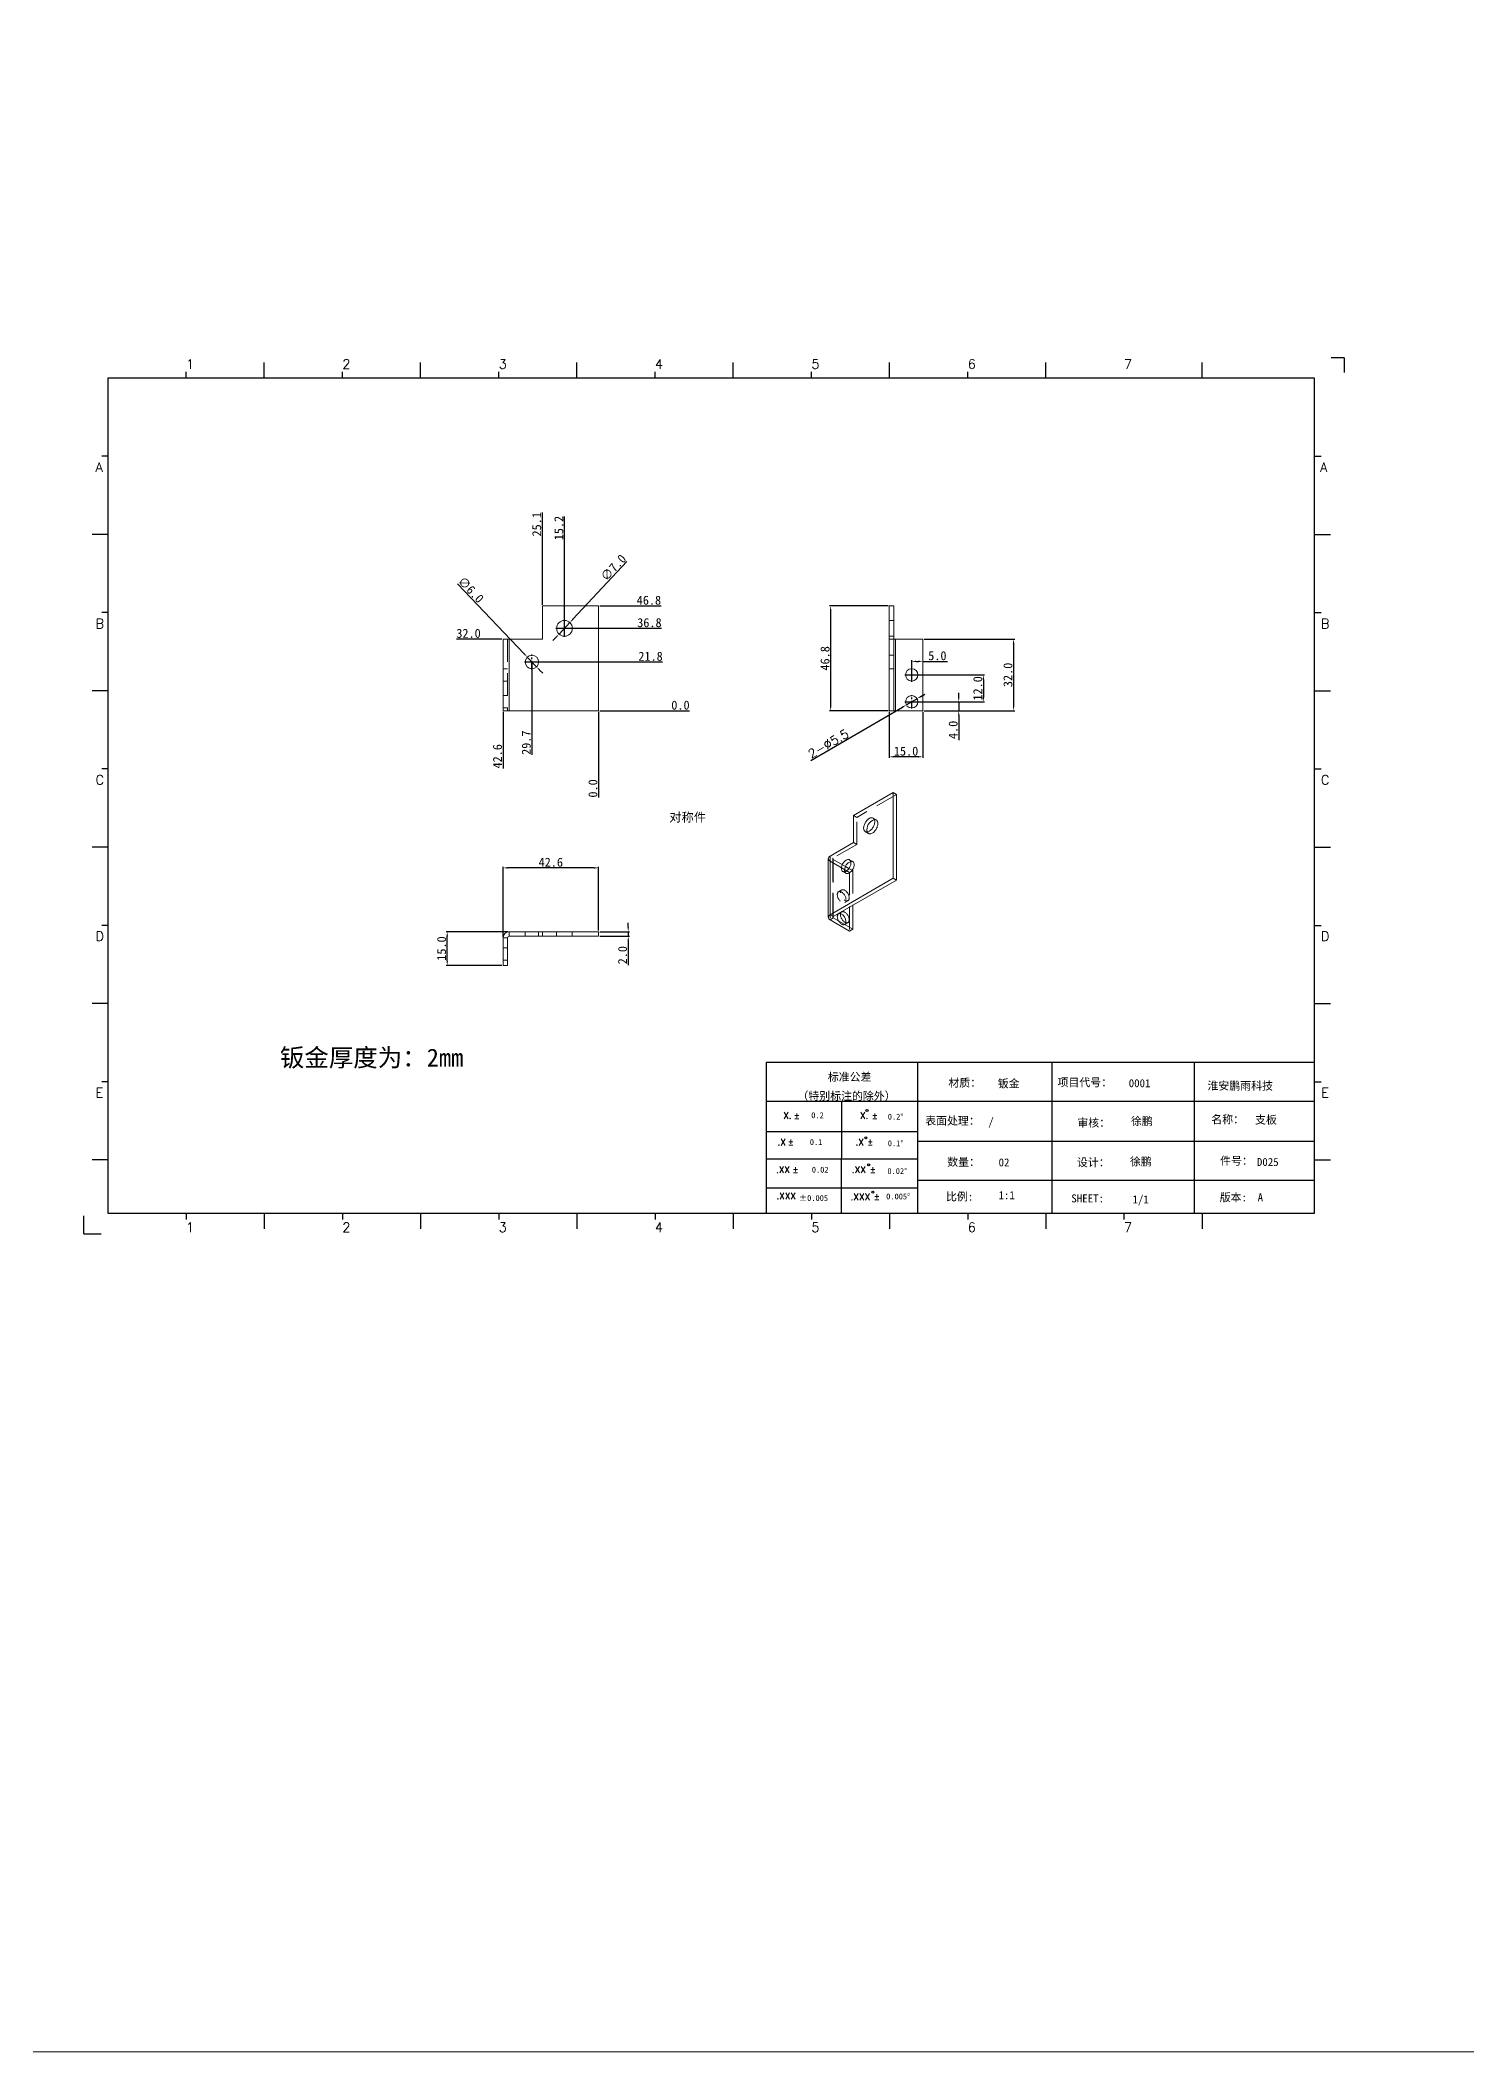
# Model space of a CAD drawing. Extents: x 83 to 30050, y -7164 to 695.
# Drawn here: x 4849 to 5485, y -4248 to -3351 of the extents above; entities that cross this region are included whole.
import ezdxf
from ezdxf.enums import TextEntityAlignment as Align

# ---------------------------------------------------------------- set-up
doc = ezdxf.new("R2010")
doc.units = 0
doc.header["$LTSCALE"] = 8
doc.header["$MEASUREMENT"] = 0
doc.header["$PDSIZE"] = 5
doc.linetypes.add('CENTER', pattern=[2, 1.25, -0.25, 0.25, -0.25])
doc.linetypes.add('HIDDEN', pattern=[1.905, 1.27, -0.635])
doc.layers.get('0').update_dxf_attribs({"linetype": 'CONTINUOUS'})
doc.layers.get('Defpoints').update_dxf_attribs({"linetype": 'CONTINUOUS'})
doc.layers.add('41', color=3, linetype='CONTINUOUS')
doc.layers.add('dim', color=82, linetype='CONTINUOUS', lineweight=9)
doc.styles.add('SIMPLEX', font='SIMPLEX')
doc.styles.get("Standard").update_dxf_attribs({"font": '', "height": 4})
doc.styles.get('Standard').set_extended_font_data('SimSun')
doc.dimstyles.new('ISO-25', dxfattribs={"dimtxt": 6, "dimasz": 2.5, "dimexe": 1.25, "dimexo": 0.625, "dimtad": 1, "dimdec": 1, "dimzin": 1, "dimdsep": 46, "dimtxsty": 'Standard', "dimcen": 2.5, "dimadec": 0, "dimazin": 0, "dimtm": 1e-09, "dimtfac": 1, "dimtdec": 1, "dimtmove": 0, "dimatfit": 3, "dimfxl": 1, "dimtolj": 1, "dimtzin": 0, "dimarcsym": 0})

# ---------------------------------------------------------------- blocks, each defined once
blk = doc.blocks.new('A$C0BB32EA6')
at = {"layer": '41'}
for p, q in [((90.2, 427.8), (90.2, 435.7)), ((168.4, 427.8), (168.4, 435.7)), ((168.4, 427.8), (168.4, 435.7)), ((168.4, 427.8), (168.4, 435.7)), ((246.6, 427.8), (246.6, 435.7)), ((246.6, 427.8), (246.6, 435.7)), ((324.8, 427.8), (324.8, 435.7)), ((403, 427.8), (403, 435.7)), ((481.1, 427.8), (481.1, 435.7)), ((559.3, 427.8), (559.3, 435.7)), ((615.6, 427.8), (12, 427.8)), ((12, 427.8), (12, 10.3)), ((51.1, 427.8), (51.1, 431)), ((129.3, 427.8), (129.3, 431)), ((129.3, 427.8), (129.3, 431)), ((129.3, 427.8), (129.3, 431)), ((207.5, 427.8), (207.5, 431)), ((207.5, 427.8), (207.5, 431)), ((285.7, 427.8), (285.7, 431)), ((363.9, 427.8), (363.9, 431)), ((442.1, 427.8), (442.1, 431)), ((615.6, 10.3), (615.6, 427.8)), ((12, 388.8), (8.9, 388.8)), ((615.6, 388.8), (618.8, 388.8)), ((12, 349.7), (4.2, 349.7)), ((615.6, 349.7), (623.5, 349.7)), ((12, 310.6), (8.9, 310.6)), ((615.6, 310.6), (618.8, 310.6)), ((12, 271.5), (4.2, 271.5)), ((615.6, 271.5), (623.5, 271.5)), ((12, 232.4), (8.9, 232.4)), ((615.6, 232.4), (618.8, 232.4)), ((12, 193.3), (4.2, 193.3)), ((615.6, 193.3), (623.5, 193.3)), ((12, 154.2), (8.9, 154.2)), ((615.6, 154.2), (618.8, 154.2)), ((12, 115.1), (4.2, 115.1)), ((615.6, 115.1), (623.5, 115.1)), ((341.3, 85.8), (615.6, 85.8)), ((341.3, 85.8), (341.3, 10.3)), ((416.9, 85.8), (416.9, 10.3)), ((484.2, 85.8), (484.2, 10.3)), ((555.4, 85.7), (555.4, 10.2)), ((12, 76), (8.9, 76)), ((615.6, 76), (618.8, 76)), ((615.6, 66.1), (341.3, 66.1)), ((378.9, 10), (379.1, 65.8)), ((341.3, 51.1), (416.9, 51.1)), ((615.6, 46.2), (416.9, 46.2)), ((12, 36.9), (4.2, 36.9)), ((341.3, 37.5), (401.1, 37.5)), ((341.3, 37.5), (416.9, 37.5)), ((615.6, 36.9), (623.5, 36.9)), ((341.3, 23), (401.9, 23)), ((341.3, 23), (401.9, 23)), ((341.3, 23), (401.9, 23)), ((341.3, 23), (401.9, 23)), ((341.3, 23), (401.9, 23)), ((341.3, 23), (416.9, 23)), ((615.6, 26.7), (416.9, 26.7)), ((12, 10.3), (615.6, 10.3)), ((51.1, 10.3), (51.1, 7.2)), ((90.2, 10.3), (90.2, 2.5)), ((129.3, 10.3), (129.3, 7.2)), ((168.4, 10.3), (168.4, 2.5)), ((207.5, 10.3), (207.5, 7.2)), ((246.6, 10.3), (246.6, 2.5)), ((285.7, 10.3), (285.7, 7.2)), ((324.8, 10.3), (324.8, 2.5)), ((326.3, 10.3), (401.9, 10.3)), ((363.9, 10.3), (363.9, 7.2)), ((403, 10.3), (403, 2.5)), ((442.1, 10.3), (442.1, 7.2)), ((481.1, 10.3), (481.1, 2.5)), ((520.2, 10.3), (520.2, 7.2)), ((559.3, 10.3), (559.3, 2.5))]:
    blk.add_line(p, q, dxfattribs=at)
at = {"layer": '41', "linetype": 'Continuous'}
for p, q in [((630.4, 437.9), (623.8, 437.9)), ((630.4, 437.9), (630.4, 430.6)), ((0, 0), (0, 9)), ((0, 0), (8.6, 0))]:
    blk.add_line(p, q, dxfattribs=at)
at = {"layer": '41'}
for centre in [(391.7, 61.6), (391.1, 48), (392.5, 34.5), (394.6, 20.8)]:
    blk.add_circle(centre, 0.516, dxfattribs=at)
at = {"layer": '41', "style": 'SIMPLEX'}
for s, height, p in [('1', 4.69, (51.1, 432.5)), ('2', 4.69, (129.3, 432.5)), ('3', 4.69, (207.5, 432.5)), ('4', 4.69, (285.7, 432.5)), ('5', 4.69, (363.9, 432.5)), ('6', 4.69, (442.1, 432.5)), ('7', 4.69, (520.2, 432.5)), ('A', 4.75, (5.8, 380.9)), ('A', 4.75, (618.3, 380.9)), ('B', 4.75, (5.8, 302.7)), ('B', 4.75, (618.7, 302.7)), ('C', 4.75, (5.8, 224.6)), ('C', 4.75, (618.7, 224.6)), ('D', 4.75, (5.8, 146.4)), ('D', 4.75, (618.7, 146.4)), ('E', 4.75, (5.8, 68.2)), ('E', 4.75, (618.9, 68.2)), ('X.', 3.28, (349.8, 57.5)), ('X.', 3.28, (388.2, 57.5)), ('%%p', 3.28, (355, 57.4)), ('%%p', 3.28, (394.1, 57.4)), ('.X', 3.28, (346.9, 44.2)), ('%%p', 3.28, (352.1, 44.3)), ('.X', 3.28, (385.9, 44.2)), ('%%p', 3.28, (391.8, 44.3)), ('.XX', 3.28, (346.2, 30.4)), ('%%p', 3.28, (354.4, 30.5)), ('.XX', 3.28, (384.1, 30.4)), ('%%p', 3.28, (393, 30.5)), ('.XXX', 3.28, (383.5, 16.8)), ('%%p', 3.28, (395.1, 17)), ('1', 4.69, (51.1, 0.9)), ('2', 4.69, (129.3, 0.9)), ('3', 4.69, (207.5, 0.9)), ('4', 4.69, (285.7, 0.9)), ('5', 4.69, (363.9, 0.9)), ('6', 4.69, (442.1, 0.9)), ('7', 4.69, (520.2, 0.9))]:
    blk.add_text(s, height=height, dxfattribs=at).set_placement(p)
at = {"layer": '41', "linetype": 'Continuous'}
for s, p in [('标准公差', (372.1, 76.4)), ('（特别标注的除外）', (356.9, 66.9)), ('材质：', (432.4, 73.5)), ('项目代号：', (487, 73.7)), ('淮安鹏雨科技', (562, 72)), ('表面处理：', (420.8, 54.5)), ('审核：', (496.9, 53.5)), ('名称：', (563.9, 55.2)), ('数量：', (431.8, 33.9)), ('设计：', (496.7, 33.7)), ('件号：', (568.3, 34.5)), ('比例:', (431.2, 16.6)), ('版本:', (568.1, 16.2)), ('SHEET:', (493.9, 15.7)), ('1/1', (524.5, 15.2))]:
    blk.add_text(s, height=4, dxfattribs=at).set_placement(p)
at = {"layer": '41'}
for s, p in [('0.2', (363.8, 57.8)), ('0.2%%D', (402.1, 57.1)), ('0.1', (363.1, 44.4)), ('0.1%%D', (402.1, 43.8)), ('0.02', (364.1, 30.6)), ('0.02%%D', (401.9, 29.9)), ('0.005%%D', (401.3, 17.2))]:
    blk.add_text(s, height=2.93, dxfattribs=at).set_placement(p)
at = {"layer": '41', "style": 'SIMPLEX'}
blk.add_text('.XXX', height=3.28, dxfattribs=at).set_placement((351.3, 18.9), align=Align.MIDDLE_CENTER)
at = {"layer": '41'}
blk.add_text('%%P0.005', height=2.93, dxfattribs=at).set_placement((364.9, 17.9), align=Align.MIDDLE_CENTER)
at = {"layer": '41', "linetype": 'Continuous'}
for tag, p in [('材质', (457.1, 73.1)), ('代号', (522.6, 73.3)), ('表面处理', (452.4, 54.1)), ('审核', (523.7, 54.3)), ('名称', (585.8, 55)), ('数量', (457.5, 33.7)), ('设计', (523.2, 34.1)), ('件号', (586.7, 33.9)), ('比例', (457.5, 17.3)), ('版本', (587.1, 16.2))]:
    blk.add_attdef(tag, p, '', height=4, dxfattribs=at)
blk = doc.blocks.new('*D1289')
at = {"layer": 'Defpoints', "color": 0}
for p in [(5097.95, -3650.2), (5097.95, -3650.2), (5129.99, -3650.2)]:
    blk.add_point(p, dxfattribs=at)
at = {"layer": 'dim', "color": 0, "lineweight": -2}
blk.add_line((5098.45, -3650.2), (5138.46, -3650.2), dxfattribs=at)
at = {"layer": 'dim', "color": 0, "insert": (5134.48, -3647.7), "char_height": 4, "attachment_point": 5}
blk.add_mtext('\\A1;0.0', dxfattribs=at)
blk = doc.blocks.new('*D1290')
at = {"layer": 'Defpoints', "color": 0}
for p in [(5068.24, -3628.43), (5115.25, -3628.43), (5097.95, -3650.2)]:
    blk.add_point(p, dxfattribs=at)
at = {"layer": 'dim', "color": 0, "lineweight": -2}
blk.add_line((5068.74, -3628.43), (5126.51, -3628.43), dxfattribs=at)
at = {"layer": 'dim', "color": 0, "insert": (5121.13, -3625.93), "char_height": 4, "attachment_point": 5}
blk.add_mtext('\\A1;21.8', dxfattribs=at)
blk = doc.blocks.new('*D1291')
at = {"layer": 'Defpoints', "color": 0}
for p in [(5082.75, -3613.43), (5114.79, -3613.43), (5097.95, -3650.2)]:
    blk.add_point(p, dxfattribs=at)
at = {"layer": 'dim', "color": 0, "lineweight": -2}
blk.add_line((5083.25, -3613.43), (5126, -3613.43), dxfattribs=at)
at = {"layer": 'dim', "color": 0, "insert": (5120.64, -3610.93), "char_height": 4, "attachment_point": 5}
blk.add_mtext('\\A1;36.8', dxfattribs=at)
blk = doc.blocks.new('*D1292')
at = {"layer": 'Defpoints', "color": 0}
for p in [(5097.95, -3603.43), (5114.48, -3603.43), (5097.95, -3650.2)]:
    blk.add_point(p, dxfattribs=at)
at = {"layer": 'dim', "color": 0, "lineweight": -2}
blk.add_line((5098.45, -3603.43), (5125.83, -3603.43), dxfattribs=at)
at = {"layer": 'dim', "color": 0, "insert": (5120.41, -3600.93), "char_height": 4, "attachment_point": 5}
blk.add_mtext('\\A1;46.8', dxfattribs=at)
blk = doc.blocks.new('*D1293')
at = {"layer": 'Defpoints', "color": 0}
for p in [(5045.84, -3618.2), (5055.38, -3618.2), (5097.95, -3650.2)]:
    blk.add_point(p, dxfattribs=at)
at = {"layer": 'dim', "color": 0, "lineweight": -2}
blk.add_line((5054.88, -3618.2), (5034.59, -3618.2), dxfattribs=at)
at = {"layer": 'dim', "color": 0, "insert": (5039.97, -3615.7), "char_height": 4, "attachment_point": 5}
blk.add_mtext('\\A1;32.0', dxfattribs=at)
blk = doc.blocks.new('*D1294')
at = {"layer": 'Defpoints', "color": 0}
for p in [(5097.95, -3650.2), (5097.95, -3650.2), (5097.95, -3680.31)]:
    blk.add_point(p, dxfattribs=at)
at = {"layer": 'dim', "color": 0, "lineweight": -2}
blk.add_line((5097.95, -3650.7), (5097.95, -3688.78), dxfattribs=at)
at = {"layer": 'dim', "color": 0, "insert": (5095.45, -3684.8), "char_height": 4, "attachment_point": 5, "rotation": 90}
blk.add_mtext('\\A1;0.0', dxfattribs=at)
blk = doc.blocks.new('*D1295')
at = {"layer": 'Defpoints', "color": 0}
for p in [(5068.24, -3628.43), (5068.24, -3658.54), (5097.95, -3650.2)]:
    blk.add_point(p, dxfattribs=at)
at = {"layer": 'dim', "color": 0, "lineweight": -2}
blk.add_line((5068.24, -3628.93), (5068.24, -3669.79), dxfattribs=at)
at = {"layer": 'dim', "color": 0, "insert": (5065.74, -3664.41), "char_height": 4, "attachment_point": 5, "rotation": 90}
blk.add_mtext('\\A1;29.7', dxfattribs=at)
blk = doc.blocks.new('*D1296')
at = {"layer": 'Defpoints', "color": 0}
for p in [(5082.75, -3574.43), (5082.75, -3613.43), (5097.95, -3650.2)]:
    blk.add_point(p, dxfattribs=at)
at = {"layer": 'dim', "color": 0, "lineweight": -2}
blk.add_line((5082.75, -3612.93), (5082.75, -3563.55), dxfattribs=at)
at = {"layer": 'dim', "color": 0, "insert": (5080.25, -3568.74), "char_height": 4, "attachment_point": 5, "rotation": 90}
blk.add_mtext('\\A1;15.2', dxfattribs=at)
blk = doc.blocks.new('*D1297')
at = {"layer": 'Defpoints', "color": 0}
for p in [(5055.38, -3650.2), (5097.95, -3650.2), (5055.38, -3664.53)]:
    blk.add_point(p, dxfattribs=at)
at = {"layer": 'dim', "color": 0, "lineweight": -2}
blk.add_line((5055.38, -3650.7), (5055.38, -3675.92), dxfattribs=at)
at = {"layer": 'dim', "color": 0, "insert": (5052.88, -3670.48), "char_height": 4, "attachment_point": 5, "rotation": 90}
blk.add_mtext('\\A1;42.6', dxfattribs=at)
blk = doc.blocks.new('*D1298')
at = {"layer": 'Defpoints', "color": 0}
for p in [(5072.89, -3572.8), (5072.89, -3603.43), (5097.95, -3650.2)]:
    blk.add_point(p, dxfattribs=at)
at = {"layer": 'dim', "color": 0, "lineweight": -2}
blk.add_line((5072.89, -3602.93), (5072.89, -3561.79), dxfattribs=at)
at = {"layer": 'dim', "color": 0, "insert": (5070.39, -3567.05), "char_height": 4, "attachment_point": 5, "rotation": 90}
blk.add_mtext('\\A1;25.1', dxfattribs=at)
blk = doc.blocks.new('*D1299')
at = {"layer": 'Defpoints', "color": 0}
for p in [(5066.17, -3626.25), (5070.31, -3630.6)]:
    blk.add_point(p, dxfattribs=at)
at = {"layer": 'dim', "color": 0, "lineweight": -2}
for p, q in [((5035.05, -3593.62), (5064.79, -3624.81)), ((5070.31, -3630.6), (5066.17, -3626.25)), ((5071.69, -3632.04), (5073.07, -3633.49))]:
    blk.add_line(p, q, dxfattribs=at)
at = {"layer": 'dim', "color": 0}
for points in [[(5065.03, -3624.58), (5064.55, -3625.04), (5066.17, -3626.25)], [(5071.93, -3631.81), (5071.45, -3632.27), (5070.31, -3630.6)]]:
    blk.add_solid(points, dxfattribs=at)
at = {"layer": 'dim', "color": 0, "insert": (5041.01, -3596.25), "char_height": 4, "attachment_point": 5, "rotation": 313.64303}
blk.add_mtext('\\A1;∅6.0', dxfattribs=at)
blk = doc.blocks.new('*D1300')
at = {"layer": 'Defpoints', "color": 0}
for p in [(5085.14, -3610.87), (5080.36, -3615.98)]:
    blk.add_point(p, dxfattribs=at)
at = {"layer": 'dim', "color": 0, "lineweight": -2}
for p, q in [((5110.52, -3583.69), (5086.5, -3609.41)), ((5080.36, -3615.98), (5085.14, -3610.87)), ((5078.99, -3617.44), (5077.63, -3618.91))]:
    blk.add_line(p, q, dxfattribs=at)
at = {"layer": 'dim', "color": 0}
for points in [[(5086.26, -3609.18), (5086.74, -3609.63), (5085.14, -3610.87)], [(5078.75, -3617.22), (5079.24, -3617.67), (5080.36, -3615.98)]]:
    blk.add_solid(points, dxfattribs=at)
at = {"layer": 'dim', "color": 0, "insert": (5104.58, -3586.38), "char_height": 4, "attachment_point": 5, "rotation": 46.95375}
blk.add_mtext('\\A1;∅7.0', dxfattribs=at)
blk = doc.blocks.new('*D1301')
at = {"layer": 'Defpoints', "color": 0}
for p in [(5227.59, -3650.2), (5242.59, -3650.2), (5227.59, -3670.7)]:
    blk.add_point(p, dxfattribs=at)
at = {"layer": 'dim', "color": 0, "lineweight": -2}
for p, q in [((5227.59, -3650.7), (5227.59, -3671.2)), ((5242.59, -3650.7), (5242.59, -3671.2)), ((5240.59, -3670.7), (5229.59, -3670.7))]:
    blk.add_line(p, q, dxfattribs=at)
at = {"layer": 'dim', "color": 0}
for points in [[(5229.59, -3670.37), (5229.59, -3671.04), (5227.59, -3670.7)], [(5240.59, -3670.37), (5240.59, -3671.04), (5242.59, -3670.7)]]:
    blk.add_solid(points, dxfattribs=at)
at = {"layer": 'dim', "color": 0, "insert": (5235.09, -3668.2), "char_height": 4, "attachment_point": 5}
blk.add_mtext('\\A1;15.0', dxfattribs=at)
blk = doc.blocks.new('*D1302')
at = {"layer": 'Defpoints', "color": 0}
for p in [(5242.59, -3618.2), (5242.59, -3650.2), (5283.02, -3650.2)]:
    blk.add_point(p, dxfattribs=at)
at = {"layer": 'dim', "color": 0, "lineweight": -2}
for p, q in [((5243.09, -3618.2), (5283.52, -3618.2)), ((5283.02, -3620.2), (5283.02, -3648.2)), ((5243.09, -3650.2), (5283.52, -3650.2))]:
    blk.add_line(p, q, dxfattribs=at)
at = {"layer": 'dim', "color": 0}
for points in [[(5282.69, -3620.2), (5283.35, -3620.2), (5283.02, -3618.2)], [(5282.69, -3648.2), (5283.35, -3648.2), (5283.02, -3650.2)]]:
    blk.add_solid(points, dxfattribs=at)
at = {"layer": 'dim', "color": 0, "insert": (5280.52, -3634.2), "char_height": 4, "attachment_point": 5, "rotation": 90}
blk.add_mtext('\\A1;32.0', dxfattribs=at)
blk = doc.blocks.new('*D1303')
at = {"layer": 'Defpoints', "color": 0}
for p in [(5227.59, -3603.43), (5201.46, -3650.2), (5227.59, -3650.2)]:
    blk.add_point(p, dxfattribs=at)
at = {"layer": 'dim', "color": 0, "lineweight": -2}
for p, q in [((5227.09, -3603.43), (5200.96, -3603.43)), ((5201.46, -3605.43), (5201.46, -3648.2)), ((5227.09, -3650.2), (5200.96, -3650.2))]:
    blk.add_line(p, q, dxfattribs=at)
at = {"layer": 'dim', "color": 0}
for points in [[(5201.13, -3605.43), (5201.8, -3605.43), (5201.46, -3603.43)], [(5201.13, -3648.2), (5201.8, -3648.2), (5201.46, -3650.2)]]:
    blk.add_solid(points, dxfattribs=at)
at = {"layer": 'dim', "color": 0, "insert": (5198.96, -3626.81), "char_height": 4, "attachment_point": 5, "rotation": 90}
blk.add_mtext('\\A1;46.8', dxfattribs=at)
blk = doc.blocks.new('*D1304')
at = {"layer": 'Defpoints', "color": 0}
for p in [(5237.59, -3646.2), (5242.59, -3650.2), (5258.58, -3650.2)]:
    blk.add_point(p, dxfattribs=at)
at = {"layer": 'dim', "color": 0, "lineweight": -2}
for p, q in [((5238.09, -3646.2), (5259.08, -3646.2)), ((5258.58, -3644.2), (5258.58, -3642.2)), ((5258.58, -3646.2), (5258.58, -3650.2)), ((5243.09, -3650.2), (5259.08, -3650.2)), ((5258.58, -3652.2), (5258.58, -3663.24))]:
    blk.add_line(p, q, dxfattribs=at)
at = {"layer": 'dim', "color": 0}
for points in [[(5258.24, -3644.2), (5258.91, -3644.2), (5258.58, -3646.2)], [(5258.24, -3652.2), (5258.91, -3652.2), (5258.58, -3650.2)]]:
    blk.add_solid(points, dxfattribs=at)
at = {"layer": 'dim', "color": 0, "insert": (5256.08, -3658.72), "char_height": 4, "attachment_point": 5, "rotation": 90}
blk.add_mtext('\\A1;4.0', dxfattribs=at)
blk = doc.blocks.new('*D1305')
at = {"layer": 'Defpoints', "color": 0}
for p in [(5237.59, -3634.2), (5237.59, -3646.2), (5269.57, -3646.2)]:
    blk.add_point(p, dxfattribs=at)
at = {"layer": 'dim', "color": 0, "lineweight": -2}
for p, q in [((5238.09, -3634.2), (5270.07, -3634.2)), ((5269.57, -3636.2), (5269.57, -3644.2)), ((5238.09, -3646.2), (5270.07, -3646.2))]:
    blk.add_line(p, q, dxfattribs=at)
at = {"layer": 'dim', "color": 0}
for points in [[(5269.23, -3636.2), (5269.9, -3636.2), (5269.57, -3634.2)], [(5269.23, -3644.2), (5269.9, -3644.2), (5269.57, -3646.2)]]:
    blk.add_solid(points, dxfattribs=at)
at = {"layer": 'dim', "color": 0, "insert": (5267.07, -3640.2), "char_height": 4, "attachment_point": 5, "rotation": 90}
blk.add_mtext('\\A1;12.0', dxfattribs=at)
blk = doc.blocks.new('*D1306')
at = {"layer": 'Defpoints', "color": 0}
for p in [(5242.59, -3628.16), (5242.59, -3628.16), (5237.59, -3634.2)]:
    blk.add_point(p, dxfattribs=at)
at = {"layer": 'dim', "color": 0, "lineweight": -2}
for p, q in [((5237.59, -3633.7), (5237.59, -3627.66)), ((5239.59, -3628.16), (5240.59, -3628.16)), ((5242.59, -3628.16), (5253.5, -3628.16))]:
    blk.add_line(p, q, dxfattribs=at)
at = {"layer": 'dim', "color": 0}
for points in [[(5239.59, -3627.83), (5239.59, -3628.5), (5237.59, -3628.16)], [(5240.59, -3627.83), (5240.59, -3628.5), (5242.59, -3628.16)]]:
    blk.add_solid(points, dxfattribs=at)
at = {"layer": 'dim', "color": 0, "insert": (5249.05, -3625.66), "char_height": 4, "attachment_point": 5}
blk.add_mtext('\\A1;5.0', dxfattribs=at)
blk = doc.blocks.new('*D1307')
at = {"layer": 'Defpoints', "color": 0}
for p in [(5235.21, -3647.58), (5239.97, -3644.81)]:
    blk.add_point(p, dxfattribs=at)
at = {"layer": 'dim', "color": 0, "lineweight": -2}
for p, q in [((5192.61, -3672.33), (5233.48, -3648.58)), ((5239.97, -3644.81), (5235.21, -3647.58)), ((5241.7, -3643.81), (5243.43, -3642.81))]:
    blk.add_line(p, q, dxfattribs=at)
at = {"layer": 'dim', "color": 0}
for points in [[(5233.32, -3648.29), (5233.65, -3648.87), (5235.21, -3647.58)], [(5241.53, -3643.52), (5241.87, -3644.1), (5239.97, -3644.81)]]:
    blk.add_solid(points, dxfattribs=at)
at = {"layer": 'dim', "color": 0, "insert": (5200.43, -3664.89), "char_height": 4, "attachment_point": 5, "rotation": 30.15121}
blk.add_mtext('\\A1;{\\Ftxt,bigfont|c134;2-∅5.5}', dxfattribs=at)
blk = doc.blocks.new('*D1308')
at = {"layer": 'Defpoints', "color": 0}
for p in [(5055.38, -3720.22), (5055.38, -3751.4), (5097.95, -3748.67)]:
    blk.add_point(p, dxfattribs=at)
at = {"layer": 'dim', "color": 0, "lineweight": -2}
for p, q in [((5055.38, -3750.9), (5055.38, -3719.72)), ((5095.95, -3720.22), (5057.38, -3720.22)), ((5097.95, -3748.17), (5097.95, -3719.72))]:
    blk.add_line(p, q, dxfattribs=at)
at = {"layer": 'dim', "color": 0}
for points in [[(5057.38, -3719.89), (5057.38, -3720.56), (5055.38, -3720.22)], [(5095.95, -3719.89), (5095.95, -3720.56), (5097.95, -3720.22)]]:
    blk.add_solid(points, dxfattribs=at)
at = {"layer": 'dim', "color": 0, "insert": (5076.66, -3717.72), "char_height": 4, "attachment_point": 5}
blk.add_mtext('\\A1;42.6', dxfattribs=at)
blk = doc.blocks.new('*D1309')
at = {"layer": 'Defpoints', "color": 0}
for p in [(5030.46, -3748.67), (5058.11, -3748.67), (5055.38, -3763.67)]:
    blk.add_point(p, dxfattribs=at)
at = {"layer": 'dim', "color": 0, "lineweight": -2}
for p, q in [((5057.61, -3748.67), (5029.96, -3748.67)), ((5030.46, -3761.67), (5030.46, -3750.67)), ((5054.88, -3763.67), (5029.96, -3763.67))]:
    blk.add_line(p, q, dxfattribs=at)
at = {"layer": 'dim', "color": 0}
for points in [[(5030.12, -3750.67), (5030.79, -3750.67), (5030.46, -3748.67)], [(5030.12, -3761.67), (5030.79, -3761.67), (5030.46, -3763.67)]]:
    blk.add_solid(points, dxfattribs=at)
at = {"layer": 'dim', "color": 0, "insert": (5027.96, -3756.17), "char_height": 4, "attachment_point": 5, "rotation": 90}
blk.add_mtext('\\A1;15.0', dxfattribs=at)
blk = doc.blocks.new('*D1311')
at = {"layer": 'Defpoints', "color": 0}
for p in [(5097.95, -3748.67), (5097.95, -3750.67), (5111.18, -3750.67)]:
    blk.add_point(p, dxfattribs=at)
at = {"layer": 'dim', "color": 0, "lineweight": -2}
for p, q in [((5111.18, -3746.67), (5111.18, -3744.67)), ((5098.45, -3748.67), (5111.68, -3748.67)), ((5098.45, -3750.67), (5111.68, -3750.67)), ((5111.18, -3748.67), (5111.18, -3750.67)), ((5111.18, -3752.67), (5111.18, -3763.62))]:
    blk.add_line(p, q, dxfattribs=at)
at = {"layer": 'dim', "color": 0}
for points in [[(5110.85, -3746.67), (5111.52, -3746.67), (5111.18, -3748.67)], [(5110.85, -3752.67), (5111.52, -3752.67), (5111.18, -3750.67)]]:
    blk.add_solid(points, dxfattribs=at)
at = {"layer": 'dim', "color": 0, "insert": (5108.68, -3759.15), "char_height": 4, "attachment_point": 5, "rotation": 90}
blk.add_mtext('\\A1;2.0', dxfattribs=at)

msp = doc.modelspace()

# ---------------------------------------------------------------- linework, layer by layer
at = {"color": 7, "linetype": 'Continuous', "lineweight": 15}
for p, q in [((5072.886, -3618.196), (5072.886, -3603.426)), ((5097.946, -3603.426), (5072.886, -3603.426)), ((5097.946, -3650.196), (5097.946, -3603.426)), ((5227.592, -3650.196), (5227.592, -3603.426)), ((5229.592, -3603.426), (5227.592, -3603.426)), ((5229.592, -3650.196), (5229.592, -3603.426)), ((5055.376, -3618.196), (5055.376, -3650.196)), ((5055.376, -3618.196), (5058.113, -3618.196)), ((5058.113, -3618.196), (5072.886, -3618.196)), ((5058.113, -3650.196), (5058.113, -3618.196)), ((5229.592, -3618.196), (5230.329, -3618.196)), ((5230.329, -3618.196), (5230.329, -3650.196)), ((5230.329, -3618.196), (5242.592, -3618.196)), ((5242.592, -3618.196), (5242.592, -3650.196)), ((5055.376, -3650.196), (5058.113, -3650.196)), ((5058.113, -3650.196), (5097.946, -3650.196)), ((5227.592, -3650.196), (5229.592, -3650.196)), ((5230.329, -3650.196), (5229.592, -3650.196)), ((5242.592, -3650.196), (5230.329, -3650.196)), ((5229.383, -3686.681), (5211.663, -3696.911)), ((5229.383, -3724.871), (5229.383, -3686.681)), ((5230.797, -3687.497), (5229.383, -3686.681)), ((5230.797, -3725.687), (5230.797, -3687.497)), ((5211.663, -3708.971), (5211.663, -3696.911)), ((5201.216, -3715.001), (5211.663, -3708.971)), ((5200.415, -3716.119), (5200.415, -3742.248)), ((5201.216, -3741.131), (5201.216, -3715.001)), ((5208.086, -3719.569), (5209.638, -3720.465)), ((5201.216, -3741.131), (5229.383, -3724.871)), ((5230.797, -3725.687), (5202.631, -3741.947)), ((5229.383, -3724.871), (5230.797, -3725.687)), ((5211.302, -3736.941), (5211.302, -3747.555)), ((5202.631, -3741.947), (5201.216, -3741.131)), ((5202.631, -3742.549), (5201.216, -3743.365)), ((5209.888, -3748.371), (5201.216, -3743.365)), ((5211.302, -3747.555), (5202.631, -3742.549)), ((5209.888, -3748.371), (5211.302, -3747.555)), ((5057.376, -3751.404), (5055.376, -3751.404)), ((5055.376, -3763.668), (5055.376, -3751.404)), ((5057.376, -3763.668), (5057.376, -3751.404)), ((5058.113, -3750.668), (5058.113, -3748.668)), ((5058.113, -3748.668), (5097.946, -3748.668)), ((5097.946, -3750.668), (5058.113, -3750.668)), ((5097.946, -3748.668), (5097.946, -3750.668)), ((5055.376, -3763.668), (5057.376, -3763.668))]:
    msp.add_line(p, q, dxfattribs=at)
at = {"color": 1, "linetype": 'CENTER', "ltscale": 0.4445}
for p, q in [((5078.896, -3613.426), (5086.596, -3613.426)), ((5082.746, -3617.276), (5082.746, -3609.576))]:
    msp.add_line(p, q, dxfattribs=at)
at = {"color": 7, "linetype": 'HIDDEN', "lineweight": 0}
for p, q in [((5229.592, -3609.926), (5227.592, -3609.926)), ((5057.376, -3618.196), (5057.376, -3650.196)), ((5058.113, -3650.196), (5058.113, -3618.196)), ((5227.592, -3616.926), (5229.592, -3616.926)), ((5227.592, -3618.196), (5229.592, -3618.196)), ((5230.329, -3618.196), (5230.329, -3650.196)), ((5057.376, -3631.446), (5055.376, -3631.446)), ((5229.592, -3625.426), (5227.592, -3625.426)), ((5227.592, -3631.426), (5229.592, -3631.426)), ((5055.376, -3636.946), (5057.376, -3636.946)), ((5057.376, -3643.446), (5055.376, -3643.446)), ((5055.376, -3648.946), (5057.376, -3648.946)), ((5230.797, -3687.497), (5213.077, -3697.727)), ((5211.663, -3696.911), (5213.077, -3697.727)), ((5213.077, -3709.787), (5213.077, -3697.727)), ((5221.799, -3698.836), (5220.385, -3698.02)), ((5213.077, -3709.787), (5202.631, -3715.818)), ((5211.663, -3708.971), (5213.077, -3709.787)), ((5216.885, -3704.082), (5218.299, -3704.899)), ((5201.216, -3717.236), (5201.216, -3743.365)), ((5209.888, -3722.242), (5201.216, -3717.236)), ((5202.415, -3716.119), (5202.415, -3742.248)), ((5202.631, -3741.947), (5202.631, -3715.818)), ((5202.631, -3716.419), (5208.086, -3719.569)), ((5202.631, -3716.419), (5202.631, -3741.947)), ((5209.638, -3720.465), (5211.302, -3721.425)), ((5211.293, -3717.438), (5209.879, -3716.621)), ((5206.392, -3730.067), (5204.977, -3730.884)), ((5206.879, -3721.818), (5208.294, -3722.634)), ((5211.302, -3721.425), (5209.888, -3722.242)), ((5209.888, -3722.242), (5209.888, -3748.371)), ((5211.302, -3721.425), (5211.302, -3736.941)), ((5207.727, -3735.647), (5209.141, -3734.83)), ((5206.392, -3739.866), (5204.977, -3740.682)), ((5207.727, -3745.445), (5209.141, -3744.629)), ((5057.376, -3755.918), (5055.376, -3755.918)), ((5065.243, -3748.668), (5065.243, -3750.668)), ((5071.243, -3750.668), (5071.243, -3748.668)), ((5072.886, -3748.668), (5072.886, -3750.668)), ((5079.246, -3748.668), (5079.246, -3750.668)), ((5086.246, -3750.668), (5086.246, -3748.668)), ((5055.376, -3761.418), (5057.376, -3761.418))]:
    msp.add_line(p, q, dxfattribs=at)
at = {"color": 1, "linetype": 'CENTER', "ltscale": 0.381}
for p, q in [((5064.943, -3628.426), (5071.543, -3628.426)), ((5068.243, -3631.726), (5068.243, -3625.126))]:
    msp.add_line(p, q, dxfattribs=at)
at = {"color": 1, "linetype": 'CENTER', "ltscale": 0.34925}
for p, q in [((5237.592, -3637.221), (5237.592, -3631.171)), ((5234.567, -3634.196), (5240.617, -3634.196)), ((5234.567, -3646.196), (5240.617, -3646.196)), ((5237.592, -3649.221), (5237.592, -3643.171))]:
    msp.add_line(p, q, dxfattribs=at)
at = {"color": 8, "linetype": 'Continuous', "lineweight": 15}
msp.add_line((5202.631, -3741.947), (5202.631, -3742.549), dxfattribs=at)
at = {"color": 7, "linetype": 'Continuous', "lineweight": 15, "flags": 128}
for points in [[(5221.11, -3699.622), (5221.093, -3699.306), (5221.045, -3699.012), (5220.966, -3698.745), (5220.856, -3698.508), (5220.717, -3698.304), (5220.551, -3698.136), (5220.36, -3698.006), (5220.146, -3697.916), (5219.913, -3697.866), (5219.663, -3697.858), (5219.4, -3697.892), (5219.126, -3697.966), (5218.847, -3698.081), (5218.564, -3698.235), (5218.283, -3698.426), (5218.006, -3698.65), (5217.737, -3698.906), (5217.48, -3699.19), (5217.238, -3699.498), (5217.014, -3699.827), (5216.811, -3700.171), (5216.633, -3700.527), (5216.48, -3700.89), (5216.355, -3701.255), (5216.26, -3701.617), (5216.196, -3701.972), (5216.164, -3702.314), (5216.164, -3702.641), (5216.196, -3702.946), (5216.26, -3703.227), (5216.355, -3703.48), (5216.48, -3703.7), (5216.633, -3703.887), (5216.811, -3704.036), (5217.014, -3704.147), (5217.238, -3704.217), (5217.48, -3704.245), (5217.737, -3704.233), (5218.006, -3704.178), (5218.283, -3704.083), (5218.564, -3703.949), (5218.847, -3703.776), (5219.126, -3703.568), (5219.4, -3703.328), (5219.663, -3703.057), (5219.913, -3702.761), (5220.146, -3702.442), (5220.36, -3702.105), (5220.551, -3701.754), (5220.717, -3701.394), (5220.856, -3701.03), (5220.966, -3700.666), (5221.045, -3700.307), (5221.093, -3699.957), (5221.11, -3699.622)], [(5206.258, -3720.444), (5206.274, -3720.134), (5206.322, -3719.81), (5206.401, -3719.477), (5206.51, -3719.14), (5206.648, -3718.804), (5206.812, -3718.474), (5206.999, -3718.156), (5207.208, -3717.854), (5207.434, -3717.573), (5207.674, -3717.316), (5207.925, -3717.089), (5208.184, -3716.893), (5208.445, -3716.733), (5208.705, -3716.611), (5208.96, -3716.528), (5209.206, -3716.486), (5209.44, -3716.486), (5209.658, -3716.527), (5209.856, -3716.608), (5210.032, -3716.73), (5210.183, -3716.889), (5210.306, -3717.083), (5210.401, -3717.31), (5210.465, -3717.566), (5210.497, -3717.846), (5210.497, -3718.148), (5210.465, -3718.466), (5210.401, -3718.795), (5210.306, -3719.131), (5210.183, -3719.468), (5210.032, -3719.801), (5209.856, -3720.126), (5209.658, -3720.436), (5209.44, -3720.729), (5209.206, -3720.998), (5208.96, -3721.241), (5208.705, -3721.452), (5208.445, -3721.63), (5208.184, -3721.772), (5207.925, -3721.874), (5207.674, -3721.937), (5207.434, -3721.958), (5207.208, -3721.938), (5206.999, -3721.877), (5206.812, -3721.775), (5206.648, -3721.634), (5206.51, -3721.457), (5206.401, -3721.246), (5206.322, -3721.005), (5206.274, -3720.736), (5206.258, -3720.444)], [(5205.822, -3741.125), (5205.838, -3740.847), (5205.886, -3740.592), (5205.964, -3740.364), (5206.072, -3740.167), (5206.208, -3740.005), (5206.37, -3739.879), (5206.554, -3739.792), (5206.758, -3739.745), (5206.979, -3739.74), (5207.213, -3739.775), (5207.456, -3739.851), (5207.704, -3739.967), (5207.953, -3740.12), (5208.199, -3740.308), (5208.438, -3740.528), (5208.666, -3740.776), (5208.879, -3741.048), (5209.074, -3741.34), (5209.247, -3741.647), (5209.396, -3741.963), (5209.518, -3742.284), (5209.612, -3742.605), (5209.675, -3742.92), (5209.707, -3743.224), (5209.707, -3743.511), (5209.675, -3743.778), (5209.612, -3744.02), (5209.518, -3744.233), (5209.396, -3744.413), (5209.247, -3744.558), (5209.074, -3744.664), (5208.879, -3744.731), (5208.666, -3744.757), (5208.438, -3744.742), (5208.199, -3744.686), (5207.953, -3744.59), (5207.704, -3744.456), (5207.456, -3744.285), (5207.213, -3744.081), (5206.979, -3743.846), (5206.758, -3743.586), (5206.554, -3743.303), (5206.37, -3743.003), (5206.208, -3742.691), (5206.072, -3742.371), (5205.964, -3742.049), (5205.886, -3741.731), (5205.838, -3741.421), (5205.822, -3741.125)], [(5208.239, -3744.698), (5208.281, -3744.464), (5208.297, -3744.186)]]:
    msp.add_lwpolyline(points, dxfattribs=at)
at = {"color": 7, "linetype": 'HIDDEN', "lineweight": 0, "flags": 128}
for points in [[(5217.741, -3704.232), (5217.769, -3704.296), (5217.894, -3704.517), (5218.047, -3704.703), (5218.226, -3704.853), (5218.428, -3704.963), (5218.652, -3705.033), (5218.894, -3705.062), (5219.151, -3705.049), (5219.42, -3704.995), (5219.697, -3704.9), (5219.978, -3704.765), (5220.261, -3704.593), (5220.54, -3704.385), (5220.814, -3704.144), (5221.077, -3703.874), (5221.327, -3703.577), (5221.56, -3703.258), (5221.774, -3702.921), (5221.965, -3702.571), (5222.131, -3702.211), (5222.27, -3701.846), (5222.38, -3701.482), (5222.46, -3701.123), (5222.508, -3700.774), (5222.524, -3700.439)], [(5222.524, -3700.439), (5222.508, -3700.122), (5222.46, -3699.829), (5222.38, -3699.562), (5222.27, -3699.324), (5222.131, -3699.121), (5221.965, -3698.952), (5221.774, -3698.822), (5221.56, -3698.732), (5221.327, -3698.682), (5221.077, -3698.674), (5220.943, -3698.687)], [(5210.409, -3717.336), (5210.62, -3717.303), (5210.854, -3717.302), (5211.072, -3717.343), (5211.27, -3717.425), (5211.446, -3717.546), (5211.597, -3717.705), (5211.721, -3717.9), (5211.815, -3718.126), (5211.879, -3718.382), (5211.911, -3718.663), (5211.911, -3718.965), (5211.879, -3719.282), (5211.815, -3719.612), (5211.721, -3719.947), (5211.597, -3720.284), (5211.446, -3720.618), (5211.27, -3720.942), (5211.072, -3721.253), (5210.854, -3721.545), (5210.62, -3721.815), (5210.374, -3722.057), (5210.119, -3722.269), (5209.859, -3722.447), (5209.598, -3722.588), (5209.34, -3722.691), (5209.088, -3722.753), (5208.848, -3722.775), (5208.622, -3722.754), (5208.413, -3722.693), (5208.226, -3722.591), (5208.062, -3722.451), (5207.925, -3722.274), (5207.815, -3722.063), (5207.764, -3721.919)], [(5205.822, -3731.326), (5205.838, -3731.048), (5205.886, -3730.793), (5205.964, -3730.566), (5206.072, -3730.369), (5206.208, -3730.206), (5206.37, -3730.08), (5206.554, -3729.993), (5206.758, -3729.947), (5206.979, -3729.941), (5207.213, -3729.977), (5207.456, -3730.053), (5207.704, -3730.169), (5207.953, -3730.322), (5208.199, -3730.509), (5208.438, -3730.729), (5208.666, -3730.977), (5208.879, -3731.249), (5209.074, -3731.541), (5209.247, -3731.848), (5209.396, -3732.165), (5209.518, -3732.486), (5209.612, -3732.807), (5209.675, -3733.121), (5209.707, -3733.425), (5209.707, -3733.713), (5209.675, -3733.98), (5209.612, -3734.222), (5209.518, -3734.435), (5209.396, -3734.615), (5209.247, -3734.759), (5209.074, -3734.866), (5208.879, -3734.933), (5208.666, -3734.959), (5208.438, -3734.944), (5208.199, -3734.888), (5207.953, -3734.792), (5207.704, -3734.657), (5207.456, -3734.486), (5207.213, -3734.282), (5206.979, -3734.048), (5206.758, -3733.787), (5206.554, -3733.505), (5206.37, -3733.205), (5206.208, -3732.892), (5206.072, -3732.573), (5205.964, -3732.251), (5205.886, -3731.933), (5205.838, -3731.623), (5205.822, -3731.326)], [(5208.297, -3734.388), (5208.281, -3734.091), (5208.233, -3733.782), (5208.155, -3733.463), (5208.047, -3733.141), (5207.911, -3732.822), (5207.749, -3732.51), (5207.565, -3732.21), (5207.36, -3731.927), (5207.139, -3731.666), (5206.906, -3731.432), (5206.663, -3731.228), (5206.415, -3731.057), (5206.166, -3730.922), (5205.92, -3730.826), (5205.681, -3730.77), (5205.453, -3730.755), (5205.24, -3730.781), (5205.045, -3730.848), (5204.872, -3730.955), (5204.723, -3731.099), (5204.6, -3731.28), (5204.507, -3731.492), (5204.444, -3731.734), (5204.412, -3732.001), (5204.412, -3732.289), (5204.444, -3732.593), (5204.507, -3732.907), (5204.6, -3733.228), (5204.723, -3733.549), (5204.872, -3733.866), (5205.045, -3734.173), (5205.24, -3734.465), (5205.453, -3734.737), (5205.681, -3734.985), (5205.92, -3735.205), (5206.166, -3735.393), (5206.415, -3735.546), (5206.663, -3735.661), (5206.906, -3735.737), (5207.139, -3735.773), (5207.36, -3735.767), (5207.565, -3735.721), (5207.749, -3735.634), (5207.911, -3735.508), (5208.047, -3735.345), (5208.155, -3735.148), (5208.233, -3734.921), (5208.281, -3734.666), (5208.297, -3734.388)], [(5205.88, -3740.613), (5205.681, -3740.569), (5205.453, -3740.554), (5205.24, -3740.58), (5205.045, -3740.647), (5204.872, -3740.753), (5204.723, -3740.898), (5204.6, -3741.078), (5204.507, -3741.291), (5204.444, -3741.533), (5204.412, -3741.8), (5204.412, -3742.087), (5204.444, -3742.391), (5204.507, -3742.706), (5204.6, -3743.027), (5204.723, -3743.348), (5204.872, -3743.665), (5205.045, -3743.971), (5205.24, -3744.263), (5205.453, -3744.535), (5205.681, -3744.783), (5205.92, -3745.003), (5206.166, -3745.191), (5206.415, -3745.344), (5206.663, -3745.46), (5206.906, -3745.536), (5207.139, -3745.571), (5207.36, -3745.566), (5207.565, -3745.519), (5207.749, -3745.432), (5207.911, -3745.306), (5208.047, -3745.144), (5208.155, -3744.947), (5208.233, -3744.719), (5208.239, -3744.698)]]:
    msp.add_lwpolyline(points, dxfattribs=at)
at = {"color": 7, "linetype": 'Continuous', "lineweight": 15}
for centre, radius in [((5082.746, -3613.426), 3.5), ((5068.243, -3628.426), 3), ((5237.592, -3634.196), 2.75), ((5237.592, -3646.196), 2.75)]:
    msp.add_circle(centre, radius, dxfattribs=at)
for centre, radius, start, end in [((5222.282, -3703.157), 4.667, 106.684764, 193.320613), ((5201.79, -3716.259), 1.383, 114.525062, 174.154797), ((5211.942, -3721.322), 4.27, 111.033567, 179.177451), ((5209.859, -3721.293), 2.187, 179.158625, 196.646193), ((5201.64, -3742.248), 1.195, 110.783421, 249.216579), ((5202.745, -3742.248), 0.322, 110.783421, 249.216579), ((5204.36, -3744.245), 3.937, 0.852398, 67.287144), ((5058.113, -3751.404), 2.737, 90, 180), ((5058.113, -3751.404), 0.737, 90, 180)]:
    msp.add_arc(centre, radius, start, end, dxfattribs=at)
at = {"color": 7, "linetype": 'HIDDEN', "lineweight": 0}
for centre, radius, start, end in [((5201.79, -3715.978), 1.383, 185.845203, 245.474938), ((5202.745, -3716.119), 0.322, 110.783421, 249.216579)]:
    msp.add_arc(centre, radius, start, end, dxfattribs=at)
at = {"layer": 'dim', "color": 1}
msp.add_lwpolyline([(11321.6, -4247.977), (766.79, -4247.977), (766.79, -2454.563), (11321.6, -2454.563)], close=True, dxfattribs=at)

# ---------------------------------------------------------------- block references
at = {"layer": '41', "linetype": 'Continuous', "xscale": 0.8916100448277575, "yscale": 0.8916100448259385, "zscale": 0.8916100448256004}
msp.add_blockref('A$C0BB32EA6', (4868.427, -3883.342), dxfattribs=at).add_auto_attribs({'版本': 'A', '件号': 'D025', '名称': '支板', '设计': '徐鹏', '审核': '徐鹏', '代号': '0001', '比例': '1:1', '数量': '02', '表面处理': '/', '材质': '钣金'})

# ---------------------------------------------------------------- texts
at = {"layer": '41', "insert": (5129.511, -3695.644), "char_height": 4, "width": 24.3794, "attachment_point": 1}
msp.add_mtext('对称件', dxfattribs=at)
at = {"layer": '41', "linetype": 'Continuous', "insert": (4955.843, -3800.795), "char_height": 8, "width": 96.38984, "attachment_point": 1}
msp.add_mtext('钣金厚度为：2mm', dxfattribs=at)

# ---------------------------------------------------------------- dimensions: what is measured, and where the dimension line sits
at = {"layer": 'dim'}
for feature_location, offset, dtype, origin, picture, middle in [((5072.886, -3603.426), (0, 30.623), 1, (5097.946, -3650.196), '*D1298', (5070.386, -3567.048)), ((5082.746, -3613.426), (0, 38.999), 1, (5097.946, -3650.196), '*D1296', (5080.246, -3568.738)), ((5097.946, -3603.426), (16.539, 0), 0, (5097.946, -3650.196), '*D1292', (5120.407, -3600.926)), ((5055.376, -3618.196), (-9.531, 0), 0, (5097.946, -3650.196), '*D1293', (5039.967, -3615.696)), ((5082.746, -3613.426), (32.041, 0), 0, (5097.946, -3650.196), '*D1291', (5120.642, -3610.926)), ((5068.243, -3628.426), (0, -30.112), 1, (5097.946, -3650.196), '*D1295', (5065.743, -3664.415)), ((5068.243, -3628.426), (47.009, 0), 0, (5097.946, -3650.196), '*D1290', (5121.13, -3625.926)), ((5097.946103162, -3650.195534158), (32.04097739, 0), 0, (5097.946103162, -3650.195534158), '*D1289', (5134.475719441, -3647.695784158)), ((5055.376, -3650.196), (0, -14.336), 1, (5097.946, -3650.196), '*D1297', (5052.876, -3670.476)), ((5097.946103162, -3650.195534158), (0, -30.111677154), 1, (5097.946103162, -3650.195534158), '*D1294', (5095.446353162, -3684.795850201))]:
    dim = msp.add_ordinate_dim(feature_location=feature_location, offset=offset, dtype=dtype, origin=origin, dimstyle='ISO-25', override={"dimtxt": 2.5, "dimasz": 2, "dimexe": 0.49975, "dimexo": 0.49975, "dimgap": 0.49975}, dxfattribs=at)
    dim.commit()
    dim.dimension.update_dxf_attribs({"geometry": picture, "text_midpoint": middle})
for p1, p2, picture, middle in [((5080.357, -3615.983), (5085.135, -3610.868), '*D1300', (5106.411, -3588.089)), ((5070.313, -3630.596), (5066.172, -3626.255), '*D1299', (5039.204, -3597.978))]:
    dim = msp.add_diameter_dim_2p(p1=p1, p2=p2, dimstyle='ISO-25', override={"dimtxt": 2.5, "dimasz": 2, "dimexe": 0.49975, "dimexo": 0.49975, "dimgap": 0.49975}, dxfattribs=at)
    dim.commit()
    dim.dimension.update_dxf_attribs({"geometry": picture, "text_midpoint": middle, "dimtype": 163})
for base, p1, p2, picture, middle in [((5201.463, -3650.196), (5227.592, -3603.426), (5227.592, -3650.196), '*D1303', (5198.963, -3626.811)), ((5283.019, -3650.196), (5242.592, -3618.196), (5242.592, -3650.196), '*D1302', (5280.519, -3634.196)), ((5269.567, -3646.196), (5237.592, -3634.196), (5237.592, -3646.196), '*D1305', (5267.067, -3640.196)), ((5258.576, -3650.196), (5237.592, -3646.196), (5242.592, -3650.196), '*D1304', (5256.077, -3658.718)), ((5111.182, -3750.668), (5097.946, -3748.668), (5097.946, -3750.668), '*D1311', (5108.682, -3759.145)), ((5030.457, -3748.668), (5055.376, -3763.668), (5058.113, -3748.668), '*D1309', (5027.958, -3756.168))]:
    dim = msp.add_linear_dim(base=base, p1=p1, p2=p2, angle=90, dimstyle='ISO-25', override={"dimtxt": 2.5, "dimasz": 2, "dimexe": 0.49975, "dimexo": 0.49975, "dimgap": 0.49975}, dxfattribs=at)
    dim.commit()
    dim.dimension.update_dxf_attribs({"geometry": picture, "text_midpoint": middle})
for base, p1, p2, picture, middle in [((5242.592, -3628.163), (5237.592, -3634.196), (5242.592, -3628.163), '*D1306', (5249.047, -3625.664)), ((5227.592, -3670.702), (5242.592, -3650.196), (5227.592, -3650.196), '*D1301', (5235.092, -3668.203)), ((5055.376, -3720.223), (5097.946, -3748.668), (5055.376, -3751.404), '*D1308', (5076.661, -3717.724))]:
    dim = msp.add_linear_dim(base=base, p1=p1, p2=p2, dimstyle='ISO-25', override={"dimtxt": 2.5, "dimasz": 2, "dimexe": 0.49975, "dimexo": 0.49975, "dimgap": 0.49975}, dxfattribs=at)
    dim.commit()
    dim.dimension.update_dxf_attribs({"geometry": picture, "text_midpoint": middle})
dim = msp.add_diameter_dim_2p(p1=(5239.97, -3644.814), p2=(5235.214, -3647.577), text='{\\Ftxt,bigfont|c134;2-<>}', dimstyle='ISO-25', override={"dimtxt": 2.5, "dimasz": 2, "dimexe": 0.49975, "dimexo": 0.49975, "dimgap": 0.49975}, dxfattribs=at)
dim.commit()
dim.dimension.update_dxf_attribs({"geometry": '*D1307', "text_midpoint": (5201.688, -3667.051), "dimtype": 163})

doc.saveas('drawing.dxf')
